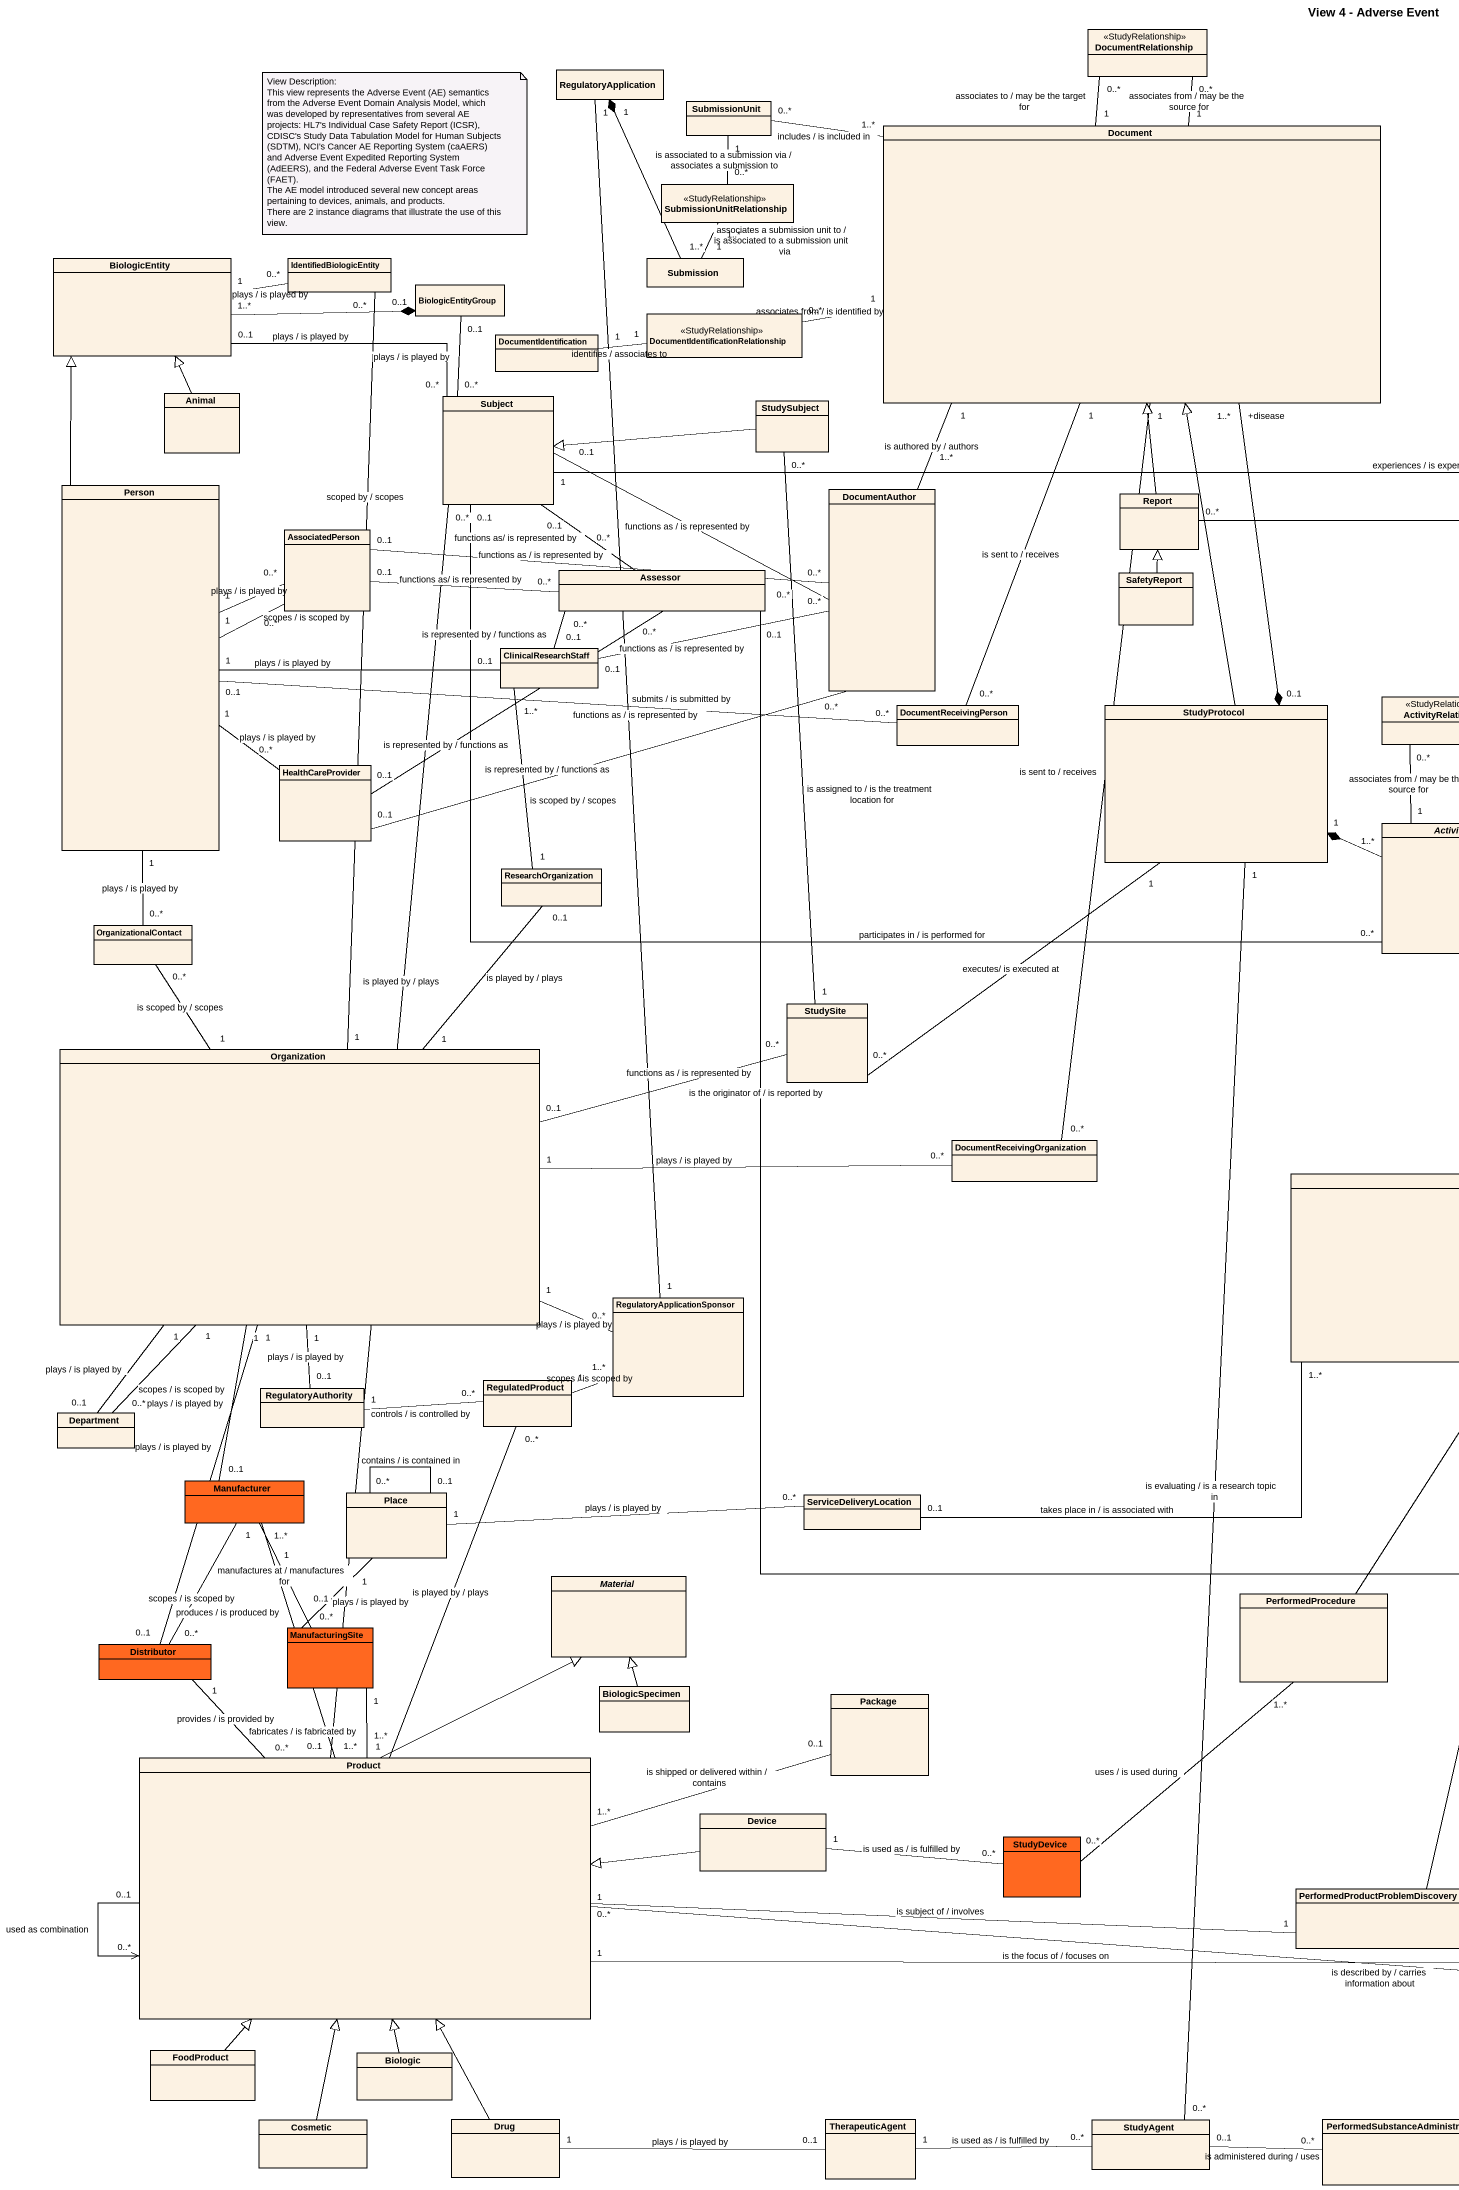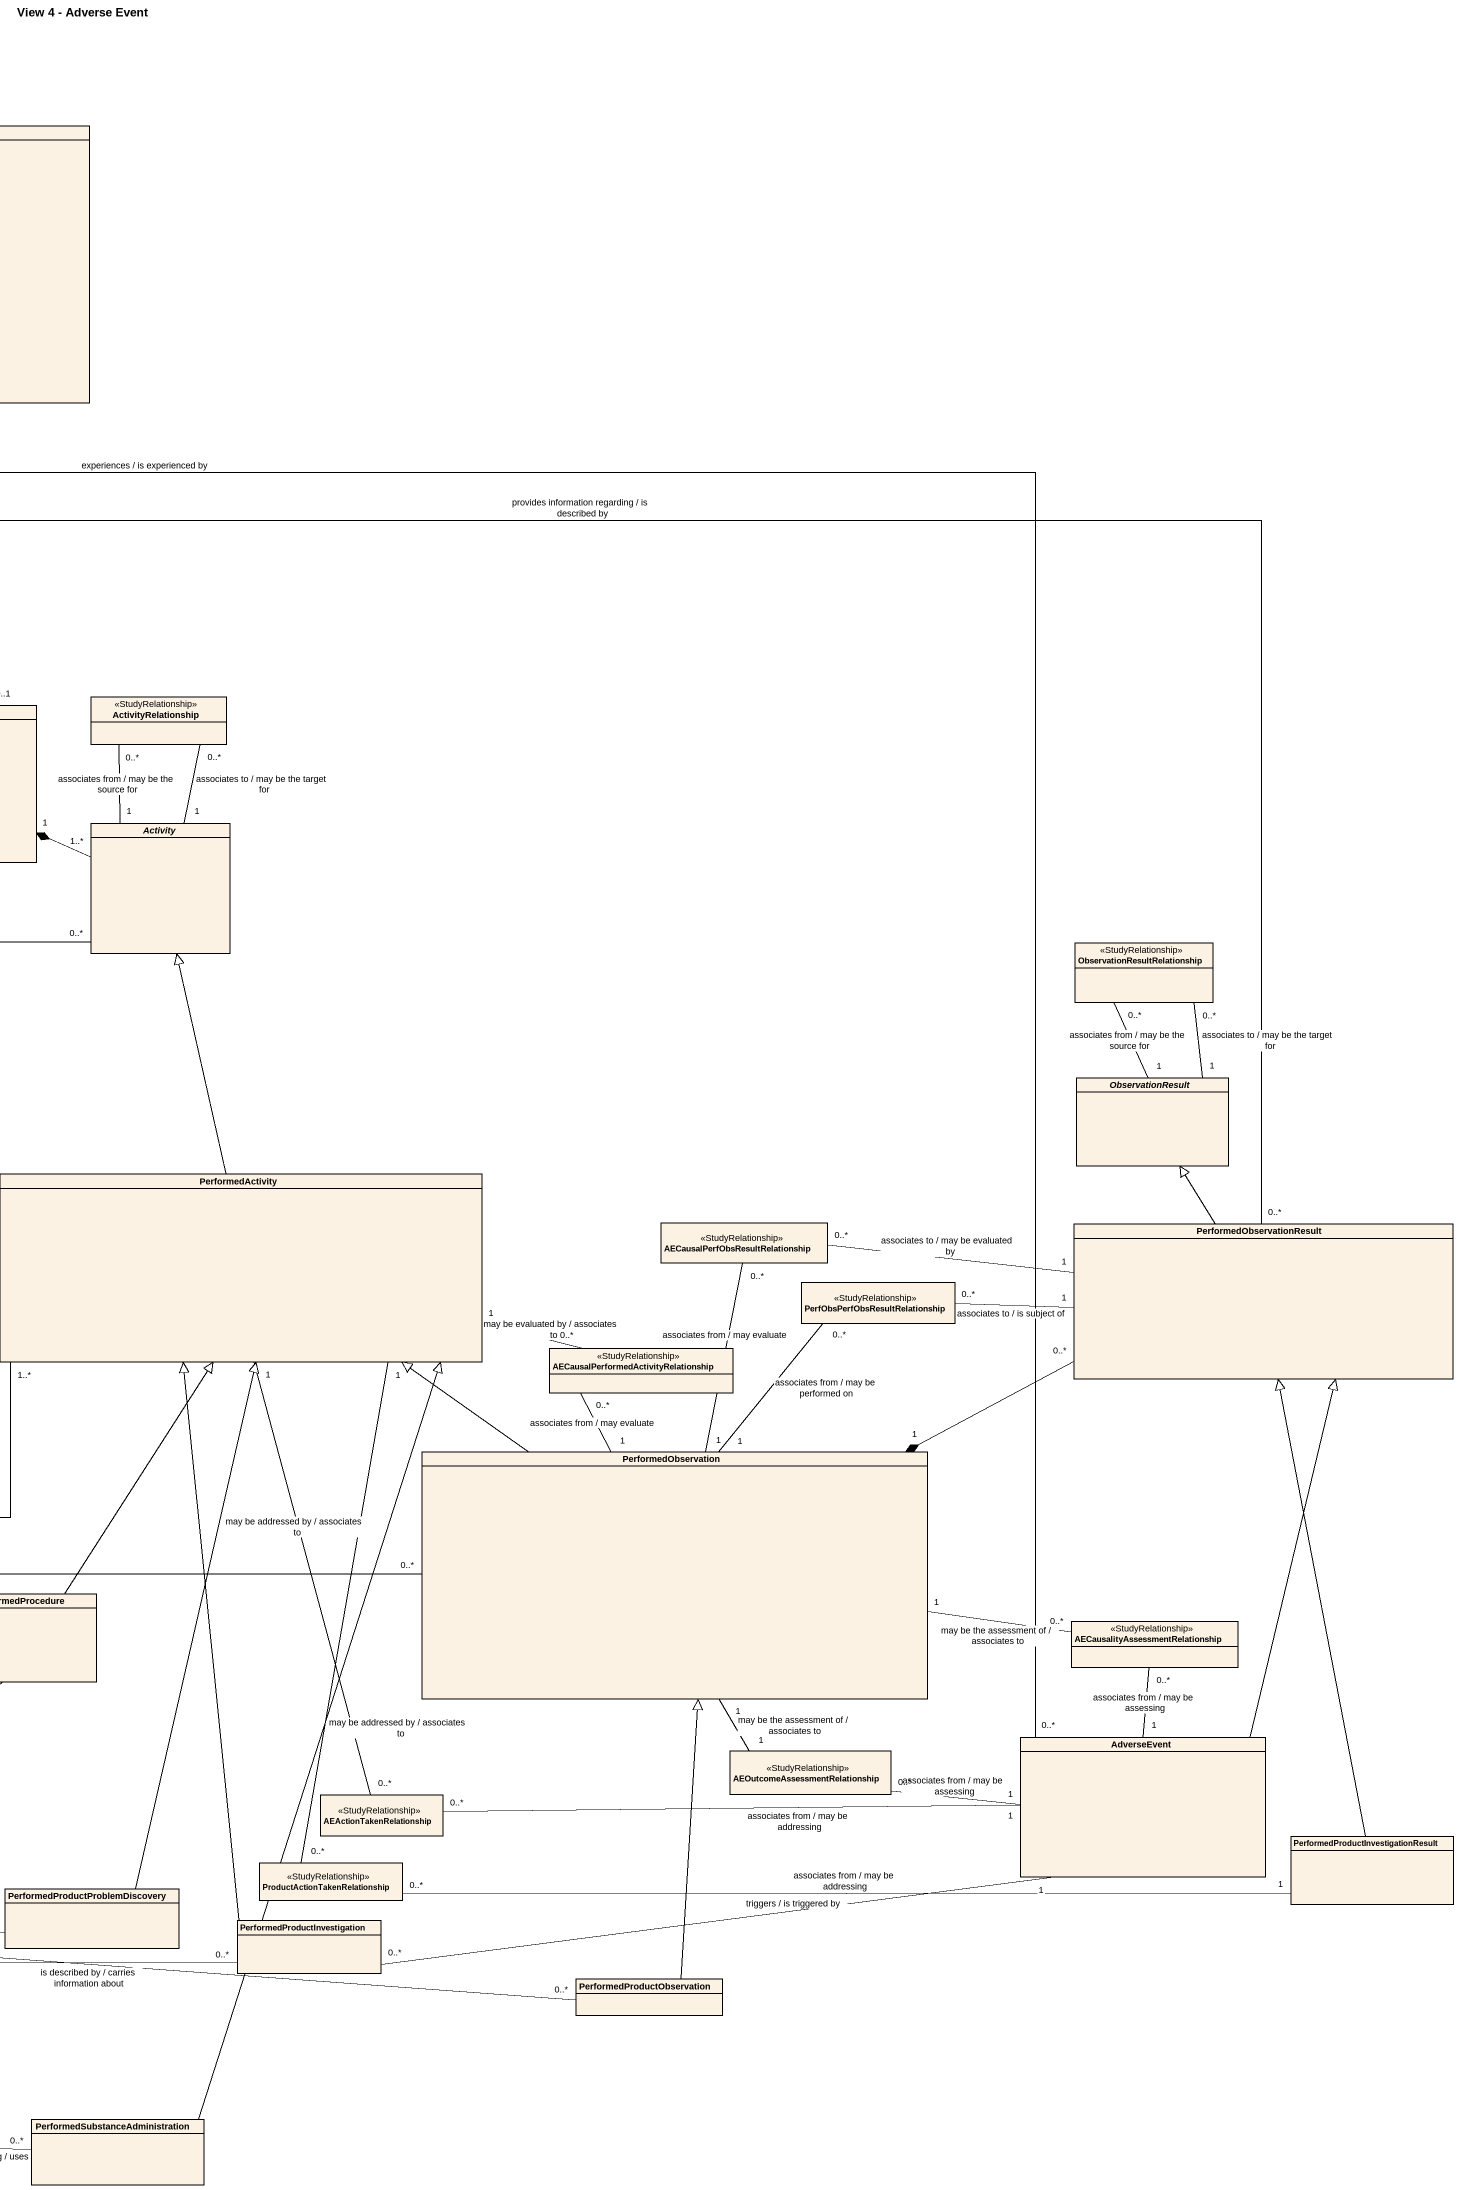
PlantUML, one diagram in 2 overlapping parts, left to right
@startuml
title View 4 - Adverse Event
hide circle
hide empty members
class DocumentRelationship <<StudyRelationship>>
class RegulatoryApplication
class SubmissionUnit
class Document
class SubmissionUnitRelationship <<StudyRelationship>>
class BiologicEntity
class IdentifiedBiologicEntity
class Submission
class BiologicEntityGroup
class "DocumentIdentificationRelationship" as DocumentIdentificationRelati <<StudyRelationship>>
class DocumentIdentification
class Animal
class Subject
class StudySubject
class "Person" as Person_
class DocumentAuthor
class Report
class AssociatedPerson
class Assessor
class SafetyReport
class ClinicalResearchStaff
class DocumentReceivingPerson
class StudyProtocol
class ActivityRelationship <<StudyRelationship>>
class HealthCareProvider
abstract class Activity
class ResearchOrganization
class OrganizationalContact
class "ObservationResultRelationship" as ObservationResultRelationshi <<StudyRelationship>>
class StudySite
class Organization
abstract class ObservationResult
class "DocumentReceivingOrganization" as DocumentReceivingOrganizatio
class PerformedActivity
class "AECausalPerfObsResultRelationship" as AECausalPerfObsResultRelatio <<StudyRelationship>>
class PerformedObservationResult
class "PerfObsPerfObsResultRelationship" as PerfObsPerfObsResultRelation <<StudyRelationship>>
class RegulatoryApplicationSponsor #FCF2E3
class "AECausalPerformedActivityRelationship" as AECausalPerformedActivityRel <<StudyRelationship>>
class RegulatoryAuthority
class RegulatedProduct
class Department
class PerformedObservation
class Manufacturer #FF6820
class Place
class ServiceDeliveryLocation #FCF2E3
abstract class Material
class PerformedProcedure
class ManufacturingSite #FF6820
class "AECausalityAssessmentRelationship" as AECausalityAssessmentRelatio <<StudyRelationship>>
class Distributor #FF6820
class BiologicSpecimen
class "Package" as Package_
class "AEOutcomeAssessmentRelationship" as AEOutcomeAssessmentRelations <<StudyRelationship>>
class AdverseEvent
class Product
class Device
class AEActionTakenRelationship <<StudyRelationship>>
class StudyDevice #FF6820
class "ProductActionTakenRelationship" as ProductActionTakenRelationsh <<StudyRelationship>>
class "PerformedProductInvestigationResult" as PerformedProductInvestigatio
class "PerformedProductProblemDiscovery" as PerformedProductProblemDisco
class "PerformedProductInvestigation" as PerformedProductInvestigatio_2
class PerformedProductObservation
class FoodProduct
class Biologic
class Cosmetic
class Drug
class TherapeuticAgent
class StudyAgent
class "PerformedSubstanceAdministration" as PerformedSubstanceAdministra #FCF2E3
DocumentRelationship "0..*" -- "1" Document : associates from / may be the source for
SubmissionUnit "0..*" -right- "1..*" Document : includes / is included in
Document "1" -up- "0..*" DocumentRelationship : associates to / may be the target for
Document "1" -left- "0..*" DocumentIdentificationRelati : associates from / is identified by
Document "+disease\n1..*" --* "0..1" StudyProtocol
SubmissionUnitRelationship "0..*" -up- "1" SubmissionUnit : is associated to a submission via / associates a submission to
BiologicEntity "1..*" -right-* "0..1" BiologicEntityGroup
BiologicEntity "0..1" -right- "0..*" Subject : plays / is played by
IdentifiedBiologicEntity "0..*" -left- "1" BiologicEntity : plays / is played by
IdentifiedBiologicEntity "0..*" -- "1" Organization : scoped by / scopes
Submission "1..*" -up-* "1" RegulatoryApplication
Submission "1" -up- "1..*" SubmissionUnitRelationship : associates a submission unit to / is associated to a submission unit via
BiologicEntityGroup "0..1" -- "0..*" Subject : plays / is played by
DocumentIdentification "1" -right- "1" DocumentIdentificationRelati : identifies / associates to
Animal -up-|> BiologicEntity
Subject "0..1" -right- "0..*" DocumentAuthor : functions as / is represented by
Subject "0..1" -- "0..*" Assessor : functions as/ is represented by
Subject "0..1" -right- "0..*" Activity : participates in / is performed for
Subject "1" -- "0..*" AdverseEvent : experiences / is experienced by
StudySubject -left-|> Subject
StudySubject "0..*" -- "1" StudySite : is assigned to / is the treatment location for
Person_ -up-|> BiologicEntity
Person_ "1" -right- "0..*" AssociatedPerson : plays / is played by
Person_ "1" -right- "0..1" ClinicalResearchStaff : plays / is played by
Person_ "0..1" -right- "0..*" DocumentReceivingPerson : functions as / is represented by
Person_ "1" -- "0..*" HealthCareProvider : plays / is played by
Person_ "1" -- "0..*" OrganizationalContact : plays / is played by
DocumentAuthor "1..*" -up- "1" Document : is authored by / authors
Report -up-|> Document
Report "0..*" -right- "0..*" PerformedObservationResult : provides information regarding / is described by
AssociatedPerson "0..*" -left- "1" Person_ : scopes / is scoped by
AssociatedPerson "0..1" -right- "0..*" DocumentAuthor : functions as / is represented by
AssociatedPerson "0..1" -right- "0..*" Assessor : functions as/ is represented by
Assessor "0..1" -- "0..*" PerformedObservation : is the originator of / is reported by
SafetyReport -up-|> Report
ClinicalResearchStaff "0..1" -right- "0..*" DocumentAuthor : functions as / is represented by
ClinicalResearchStaff "0..1" -up- "0..*" Assessor : is represented by / functions as
DocumentReceivingPerson "0..*" -up- "1" Document : is sent to / receives
StudyProtocol -up-|> Document
ActivityRelationship "0..*" -- "1" Activity : associates from / may be the source for
ActivityRelationship "0..*" -- "1" Activity : associates to / may be the target for
HealthCareProvider "0..1" -right- "0..*" DocumentAuthor : is represented by / functions as
HealthCareProvider "0..1" -up- "0..*" Assessor : is represented by / functions as
Activity "1..*" -left-* "1" StudyProtocol
ResearchOrganization "1" -up- "1..*" ClinicalResearchStaff : is scoped by / scopes
ObservationResultRelationshi "0..*" -- "1" ObservationResult : associates from / may be the source for
ObservationResultRelationshi "0..*" -- "1" ObservationResult : associates to / may be the target for
StudySite "0..*" -up- "1" StudyProtocol : executes/ is executed at
Organization "1" -up- "0..1" ResearchOrganization : is played by / plays
Organization "1" -up- "0..*" OrganizationalContact : is scoped by / scopes
Organization "0..1" -right- "0..*" StudySite : functions as / is represented by
Organization "1" -right- "0..*" DocumentReceivingOrganizatio : plays / is played by
Organization "1" -right- "0..*" RegulatoryApplicationSponsor : plays / is played by
Organization "1" -- "0..1" RegulatoryAuthority : plays / is played by
Organization "1" -- "0..*" Department : scopes / is scoped by
Organization "1" -- "0..1" Department : plays / is played by
Organization "1" -- "0..1" Manufacturer : plays / is played by
Organization "1" -- "0..1" Distributor : plays / is played by
DocumentReceivingOrganizatio "0..*" -up- "1" Document : is sent to / receives
PerformedActivity -up-|> Activity
PerformedActivity "1" -- "0..*" AEActionTakenRelationship : may be addressed by / associates to
AECausalPerfObsResultRelatio "0..*" -right- "1" PerformedObservationResult : associates to / may be evaluated by
PerformedObservationResult -up-|> ObservationResult
PerformedObservationResult "0..*" -left-* "1" PerformedObservation
PerfObsPerfObsResultRelation "0..*" -right- "1" PerformedObservationResult : associates to / is subject of
RegulatoryApplicationSponsor "1" -up- "1" RegulatoryApplication : submits / is submitted by
AECausalPerformedActivityRel "0..*" -left- "1" PerformedActivity : may be evaluated by / associates to
RegulatedProduct "1" -right- "1..*" RegulatoryApplicationSponsor : scopes / is scoped by
RegulatedProduct "0..*" -left- "1" RegulatoryAuthority : controls / is controlled by
PerformedObservation -up-|> PerformedActivity
PerformedObservation "1" -up- "0..*" AECausalPerfObsResultRelatio : associates from / may evaluate
PerformedObservation "1" -up- "0..*" PerfObsPerfObsResultRelation : associates from / may be performed on
PerformedObservation "1" -up- "0..*" AECausalPerformedActivityRel : associates from / may evaluate
Manufacturer "1" -- "0..*" ManufacturingSite : manufactures at / manufactures for
Manufacturer "1" -- "0..*" Distributor : scopes / is scoped by
Place "0..1" -- "0..*" Place : contains / is contained in
Place "1" -right- "0..*" ServiceDeliveryLocation : plays / is played by
Place "1" -- "0..1" ManufacturingSite : plays / is played by
ServiceDeliveryLocation "0..1" -right- "1..*" PerformedActivity : takes place in / is associated with
PerformedProcedure -up-|> PerformedActivity
AECausalityAssessmentRelatio "0..*" -left- "1" PerformedObservation : may be the assessment of / associates to
Distributor "1" -- "0..*" Product : provides / is provided by
BiologicSpecimen -up-|> Material
AEOutcomeAssessmentRelations "1" -up- "1" PerformedObservation : may be the assessment of / associates to
AdverseEvent -up-|> PerformedObservationResult
AdverseEvent "1" -up- "0..*" AECausalityAssessmentRelatio : associates from / may be assessing
AdverseEvent "1" -left- "0..*" AEOutcomeAssessmentRelations : associates from / may be assessing
AdverseEvent "1" -left- "0..*" AEActionTakenRelationship : associates from / may be addressing
Product "0..1" -up- "0..*" Subject : is played by / plays
Product "1" -up- "0..*" RegulatedProduct : is played by / plays
Product "1..*" -up- "1..*" Manufacturer : produces / is produced by
Product -up-|> Material
Product "1..*" -up- "1" ManufacturingSite : fabricates / is fabricated by
Product "1..*" -right- "0..1" Package_ : is shipped or delivered within / contains
Product "0..1" --> "0..*" Product : used as combination
Product "0..*" -right- "1" PerformedProductProblemDisco : is subject of / involves
Product "1" -right- "0..*" PerformedProductObservation : is described by / carries information about
Device -left-|> Product
Device "1" -right- "0..*" StudyDevice : is used as / is fulfilled by
StudyDevice "0..*" -up- "1..*" PerformedProcedure : uses / is used during
ProductActionTakenRelationsh "0..*" -up- "1" PerformedActivity : may be addressed by / associates to
ProductActionTakenRelationsh "0..*" -right- "1" PerformedProductInvestigatio : associates from / may be addressing
PerformedProductInvestigatio -up-|> PerformedObservationResult
PerformedProductProblemDisco -up-|> PerformedActivity
PerformedProductInvestigatio_2 -up-|> PerformedActivity
PerformedProductInvestigatio_2 "0..*" -right- "1" AdverseEvent : triggers / is triggered by
PerformedProductInvestigatio_2 "0..*" -left- "1" Product : is the focus of / focuses on
PerformedProductObservation -up-|> PerformedObservation
FoodProduct -up-|> Product
Biologic -up-|> Product
Cosmetic -up-|> Product
Drug -up-|> Product
Drug "1" -right- "0..1" TherapeuticAgent : plays / is played by
TherapeuticAgent "1" -right- "0..*" StudyAgent : is used as / is fulfilled by
StudyAgent "0..*" -up- "1" StudyProtocol : is evaluating / is a research topic in
PerformedSubstanceAdministra -up-|> PerformedActivity
PerformedSubstanceAdministra "0..*" -left- "0..1" StudyAgent : is administered during / uses
note as N1
  View Description:
  This view represents the Adverse Event (AE) semantics from the Adverse Event Domain Analysis Model, which was developed by representatives from several AE projects: HL7's Individual Case Safety Report (ICSR), CDISC's Study Data Tabulation Model for Human Subjects (SDTM), NCI's Cancer AE Reporting System (caAERS) and Adverse Event Expedited Reporting System (AdEERS), and the Federal Adverse Event Task Force (FAET).
  The AE model introduced several new concept areas pertaining to devices, animals, and products.
  There are 2 instance diagrams that illustrate the use of this view.
end note
@enduml
